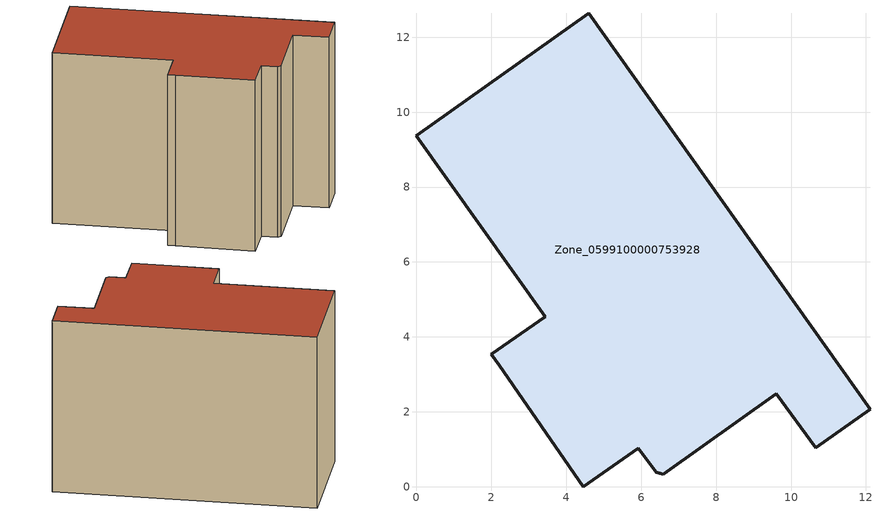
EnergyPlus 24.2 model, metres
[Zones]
Zone_0599100000753928
 floor ground (C_G): 12.11,2.06 10.66,1.03 9.61,2.48 6.59,0.33 6.4,0.38 5.93,1.03 4.46,0 2.22,3.24 2,3.54 3.44,4.54 0,9.38 4.6,12.64 z0
 wall outside (C_F): 0,9.38 3.44,4.54 2,3.54 2.22,3.24 4.46,0 5.93,1.03 6.4,0.38 6.59,0.33 9.61,2.48 10.66,1.03 12.11,2.06 4.6,12.64 0,9.38 z0:9.03
 roof outside (C_R): 6.59,0.33 9.61,2.48 10.66,1.03 12.11,2.06 4.6,12.64 0,9.38 3.44,4.54 2,3.54 2.22,3.24 4.46,0 5.93,1.03 6.4,0.38 z9.03
[BUILDING]
Pand.0599100000753928: North Axis=0; Terrain=City; Loads Convergence Tolerance Value=0.04; Temperature Convergence Tolerance Value=0.4; Solar Distribution=FullExterior; Maximum Number of Warmup Days=25; Minimum Number of Warmup Days=1
[Site:Location]
Rotterdam.The.Hague.AP_ZH_NLD Design_Conditions: Latitude=51.96; Longitude=4.45; Time Zone=1; Elevation=-4.5
[SITE:GROUNDTEMPERATURE:BUILDINGSURFACE]
18, 18, 18, 18, 18, 18, 18, 18, 18, 18, 18, 18
[MATERIAL] Thermal Absorptance=0.9; Solar Absorptance=0.7; Visible Absorptance=0.7
Name | Roughness | Thickness | Conductivity | Density | Specific Heat
G.TC.2006-2014 | MediumSmooth | 0.15 | 0.06 | 540 | 1210
F.TC.2006-2014 | Rough | 0.3 | 0.12 | 1920 | 840
R.TC.2006-2014 | MediumRough | 0.2 | 0.08 | 1500 | 1000
[CONSTRUCTION]
C_G: G.TC.2006-2014
C_F: F.TC.2006-2014
C_R: R.TC.2006-2014
[ZONE]
Zone_0599100000753928: Type=1; Multiplier=1; Ceiling Height=Autocalculate; Volume=Autocalculate; Floor Area=autocalculate; Part of Total Floor Area=Yes
[ZONEINFILTRATION:DESIGNFLOWRATE]
Infil_Zone_0599100000753928: Zone or ZoneList or Space or SpaceList=Zone_0599100000753928; Schedule=AlwaysOn; Design Flow Rate Calculation Method=Flow/Area; Flow Rate per Floor Area=0.0015; Constant Term Coefficient=1; Temperature Term Coefficient=0; Velocity Term Coefficient=0; Velocity Squared Term Coefficient=0
[HVACTEMPLATE:ZONE:IDEALLOADSAIRSYSTEM]
Zone_0599100000753928: Maximum Heating Supply Air Temperature=50; Minimum Cooling Supply Air Temperature=13; Maximum Heating Supply Air Humidity Ratio=0.0156; Minimum Cooling Supply Air Humidity Ratio=0.0077; Heating Limit=NoLimit; Cooling Limit=NoLimit; Dehumidification Control Type=ConstantSensibleHeatRatio; Cooling Sensible Heat Ratio=0.7; Dehumidification Setpoint=60; Humidification Control Type=None; Humidification Setpoint=30; Outdoor Air Method=None; Outdoor Air Flow Rate per Person=0.00944; Outdoor Air Flow Rate per Zone Floor Area=0; Outdoor Air Flow Rate per Zone=0; Demand Controlled Ventilation Type=None; Outdoor Air Economizer Type=NoEconomizer; Heat Recovery Type=None; Sensible Heat Recovery Effectiveness=0.7; Latent Heat Recovery Effectiveness=0.65
[ZONECONTROL:THERMOSTAT]
ThermostatControl_Zone_0599100000753928: Zone or ZoneList=Zone_0599100000753928; Control Type Schedule=DualSetpointControlType; Control 1=Thermostat_Zone_0599100000753928; Temperature Difference Between Cutout And Setpoint=0
[THERMOSTATSETPOINT:DUALSETPOINT]
Thermostat_Zone_0599100000753928: Heating Setpoint Temperature Schedule=HeatingSetpoint_Zone_0599100000753928; Cooling Setpoint Temperature Schedule=CoolingSetpoint_Zone_0599100000753928
[SCHEDULE:COMPACT]
HeatingSetpoint_Zone_0599100000753928: Through: 12/31, For: AllDays, Until: 24:00, 21
CoolingSetpoint_Zone_0599100000753928: Through: 12/31, For: AllDays, Until: 24:00, 24
DualSetpointControlType: Through: 12/31, For: AllDays, Until: 24:00, 4
AlwaysOn: Through: 12/31, For: AllDays, Until: 24:00, 1
